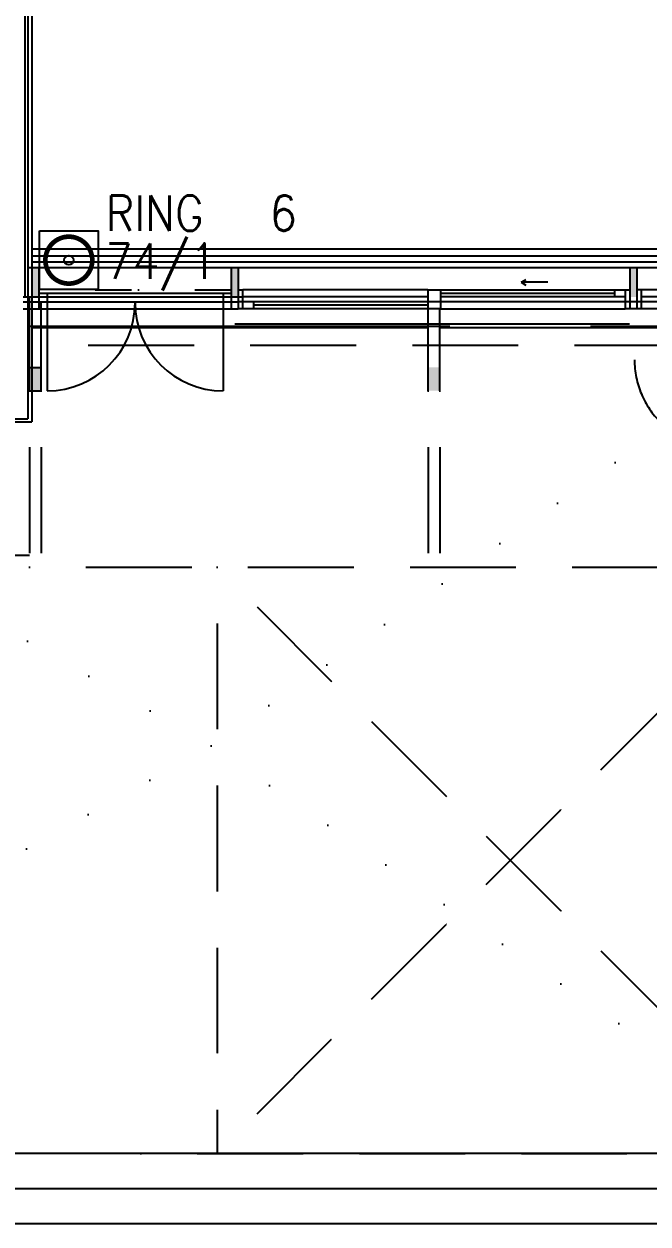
# Model space of a CAD drawing. Extents: x -1029 to 10077, y -1395 to 3524.
# Drawn here: x 1113 to 1645, y -1395 to -372 of the extents above; entities that cross this region are included whole.
import ezdxf
from ezdxf.enums import TextEntityAlignment as Align

# ---------------------------------------------------------------- set-up
doc = ezdxf.new("R2010")
doc.units = 0
doc.header["$LTSCALE"] = 60
doc.header["$MEASUREMENT"] = 0
for name, pattern in [('A01$0$D1_Achse', [2.3, 0, -0.8, 1.5, 0]), ('A01$0$D1_Punkt 1mm', [1, 0, -1]), ('A01$0$D1_Strich 6_2mm Terrain', [8, 6, -2])]:
    doc.linetypes.add(name, pattern=pattern)
doc.layers.get('0').update_dxf_attribs({"linetype": 'CONTINUOUS'})
for name, color, linetype in [('A01$0$D1_01 Aussenwände', 7, 'CONTINUOUS'), ('A01$0$D1_01 Fassadenelemente', 7, 'CONTINUOUS'), ('A01$0$D1_09 Schraffuren', 7, 'CONTINUOUS'), ('A01$0$D1_10 Gelände', 7, 'CONTINUOUS'), ('SECO-BRAND', 240, 'CONTINUOUS'), ('SECO-BRAND_LOOP', 81, 'CONTINUOUS')]:
    doc.layers.add(name, color=color, linetype=linetype)
doc.styles.add('ROMANS', font='romans.shx', dxfattribs={"width": 0.9})

# ---------------------------------------------------------------- blocks, each defined once
blk = doc.blocks.new('SecoS-dkm')
blk.add_lwpolyline([(-0.25, 0.25), (0.25, 0.25), (0.25, -0.25), (-0.25, -0.25)], close=True)
at = {"const_width": 0.4}
for points in [[(-0.02, 0, -1), (0.02, 0, 0.956007)], [(-0.02, 0, 1), (0.02, 0, -0.956007)]]:
    blk.add_lwpolyline(points, format="xyb", dxfattribs=at)
blk.add_circle((0, 0), 0.04)
at = {"style": 'ROMANS', "width": 0.9, "flags": 1}
for tag, p in [('PRODUKT_1', (-0.344, -0.147)), ('PRODUKT_2', (-0.344, -0.597)), ('TECHNIK', (-0.344, -1.049)), ('SECOPOS', (-0.344, -1.511))]:
    blk.add_attdef(tag, text='', height=0.3, dxfattribs=at).set_placement(p, align=Align.RIGHT)
at = {"color": 81, "style": 'ROMANS', "width": 0.9}
for tag, p in [('MELDERNUMMER', (0.33, -0.131)), ('LINE_1', (0.33, -0.579)), ('LINE_2', (0.33, -1.031)), ('ZUSATZTEXT', (0.33, -1.476))]:
    blk.add_attdef(tag, p, '', height=0.3, dxfattribs=at)
at = {"layer": 'SECO-BRAND_LOOP', "color": 7, "style": 'ROMANS', "width": 0.8, "flags": 8}
blk.add_attdef('RING', (0.33, 0.317), '', height=0.3, dxfattribs=at)
at = {"layer": 'SECO-BRAND_LOOP', "color": 7, "style": 'ROMANS', "width": 0.8}
blk.add_attdef('RINGNUMMER', (1.294, 0.317), '', height=0.3, dxfattribs=at)

msp = doc.modelspace()

# ---------------------------------------------------------------- hatches: boundary and pattern name
at = {"layer": 'A01$0$D1_09 Schraffuren'}
for points in [[(1119.5, -580), (1119.5, -605), (1125.5, -605), (1125.5, -580)], [(1290, -580), (1290, -605), (1296, -605), (1296, -580)], [(1629.5, -605), (1635.5, -605), (1635.5, -580), (1629.5, -580)], [(1117.5, -665), (1117.5, -685), (1127.5, -685), (1127.5, -665)], [(1457.5, -665), (1457.5, -685), (1467.5, -685), (1467.5, -665)]]:
    msp.add_hatch(color=252, dxfattribs=at).paths.add_polyline_path(points, flags=0)

# ---------------------------------------------------------------- linework, layer by layer
at = {"layer": 'A01$0$D1_01 Aussenwände', "color": 252, "linetype": 'Continuous'}
for p, q in [((1536.7, -592.5), (1540.9, -590)), ((1536.7, -592.5), (1540.9, -595)), ((1559.5, -592.5), (1536.7, -592.5))]:
    msp.add_line(p, q, dxfattribs=at)
at = {"layer": 'A01$0$D1_01 Fassadenelemente', "color": 252, "linetype": 'Continuous'}
for p, q in [((1113.5, 0), (1113.5, -605)), ((1116, 0), (1116, -605)), ((1119.5, 0), (1119.5, -711.5)), ((1119.5, -564), (4350, -564)), ((1119.5, -570), (4350, -570)), ((1119.5, -575), (4350, -575)), ((1119.5, -580), (4350, -580)), ((1119.5, -580), (4350, -580)), ((1119.5, -580), (1119.5, -610)), ((1125.5, -580), (1125.5, -615)), ((1289.5, -580), (1289.5, -615)), ((1290, -580), (1295, -580)), ((1295.5, -580), (1295.5, -615)), ((1629.5, -580), (1629.5, -615)), ((1635.5, -580), (1635.5, -615)), ((1289.5, -602), (1125.5, -602)), ((1132.5, -602), (1132.5, -685)), ((1282.5, -602), (1282.5, -685)), ((1295.5, -599), (1299.5, -599)), ((1299.5, -615), (1299.5, -599)), ((1457.1, -599), (1299.5, -599)), ((1457.1, -599), (1457.1, -615)), ((1457.1, -599), (1629.5, -599)), ((1467.9, -599), (1467.9, -615)), ((1616.5, -602), (1467.9, -602)), ((1616.5, -599), (1616.5, -605)), ((1625.5, -599), (1625.5, -615)), ((1639.5, -599), (1635.5, -599)), ((1639.5, -615), (1639.5, -599)), ((1797.1, -599), (1639.5, -599)), ((1112, -605), (1299.5, -605)), ((1112, -609), (1295.5, -609)), ((1116, -605), (1116, -709)), ((1117.5, -685), (1117.5, -605)), ((1127.5, -685), (1127.5, -610)), ((1467.9, -609), (1295.5, -609)), ((1457.1, -605), (1299.5, -605)), ((1308.5, -609), (1308.5, -615)), ((1457.1, -612), (1308.5, -612)), ((1625.5, -605), (1467.9, -605)), ((1625.5, -609), (1467.9, -609)), ((1807.9, -609), (1625.5, -609)), ((1797.1, -605), (1639.5, -605)), ((1112, -615), (1295.5, -615)), ((1467.9, -615), (1295.5, -615)), ((1457.5, -685), (1457.5, -615)), ((1467.5, -685), (1467.5, -615)), ((1467.9, -615), (1625.5, -615)), ((1807.9, -615), (1625.5, -615)), ((1637.5, -615), (1625.5, -615)), ((1119.5, -631), (1457.5, -631)), ((1292.5, -627.9), (1629.1, -627.9)), ((1467.7, -631), (1797.7, -631)), ((1117.5, -665), (1127.5, -665)), ((1117.5, -685), (1127.5, -685)), ((972.5, -711.5), (1119.5, -711.5)), ((975, -709), (1116, -709)), ((2797.5, -1335.2), (648, -1335.2)), ((2827.5, -1365.2), (605.5, -1365.2)), ((2857.5, -1395.2), (575.5, -1395.2))]:
    msp.add_line(p, q, dxfattribs=at)
at = {"layer": 'A01$0$D1_01 Fassadenelemente', "color": 252, "linetype": 'A01$0$D1_Achse'}
for p, q in [((1119.5, -630), (615, -630)), ((1119.5, -646), (615, -646))]:
    msp.add_line(p, q, dxfattribs=at)
at = {"layer": 'A01$0$D1_01 Fassadenelemente', "color": 252, "linetype": 'Continuous'}
for centre, start, end in [((1132.5, -610), 270, 0), ((1282.5, -610), 180, 270)]:
    msp.add_arc(centre, 75, start, end, dxfattribs=at)
at = {"layer": 'A01$0$D1_10 Gelände', "color": 252, "linetype": 'A01$0$D1_Achse'}
for p, q in [((1119.5, -15), (1119.5, -600)), ((1125.5, -599), (1204.5, -599)), ((1210.5, -599), (1289.5, -599)), ((1119.5, -646), (4373, -646)), ((1117.5, -685), (1117.5, -835.2)), ((1127.5, -685), (1127.5, -835.2)), ((1457.5, -685), (1457.5, -835.2)), ((1467.5, -685), (1467.5, -835.2)), ((605.5, -825.2), (1117.5, -825.2)), ((1117.5, -835.2), (4465, -835.2)), ((1277.5, -835.2), (1777.5, -1335.2)), ((1277.5, -1335.2), (1777.5, -835.2)), ((1277.5, -835.2), (1277.5, -1335.2)), ((1212.5, -1335.2), (1712.5, -1335.2))]:
    msp.add_line(p, q, dxfattribs=at)
at = {"layer": 'A01$0$D1_10 Gelände', "color": 252, "linetype": 'A01$0$D1_Strich 6_2mm Terrain'}
for p, q in [((1116, -580), (4349.5, -580)), ((1116, -630), (4373, -630))]:
    msp.add_line(p, q, dxfattribs=at)
at = {"layer": 'A01$0$D1_10 Gelände', "color": 252, "linetype": 'A01$0$D1_Punkt 1mm'}
for q in [(648, -632), (1782.8, -630), (648, -1335.2), (1782.8, -1335.2)]:
    msp.add_line((1272.5, -987.6), q, dxfattribs=at)
at = {"layer": 'A01$0$D1_10 Gelände', "color": 252, "linetype": 'A01$0$D1_Strich 6_2mm Terrain'}
msp.add_arc((1708.5, -658.5), 75, 180, 270, dxfattribs=at)

# ---------------------------------------------------------------- block references
at = {"layer": 'SECO-BRAND'}
ref = msp.add_blockref('SecoS-dkm', (1151, -573.6, 150), dxfattribs=dict(at, xscale=100, yscale=100, zscale=100))
ref.add_attrib('MELDERNUMMER', '74/1', (1182.2, -589.4, -14850), dxfattribs={"layer": '0', "color": 81, "height": 30, "style": 'ROMANS', "width": 0.9})
ref.add_attrib('RINGNUMMER', '6', (1322.3, -548.6, -14850), dxfattribs={"layer": 'SECO-BRAND_LOOP', "color": 7, "height": 30, "style": 'ROMANS', "width": 0.9})
ref.add_attrib('RING', 'RING', (1182.6, -548.6, -14850), dxfattribs={"layer": 'SECO-BRAND_LOOP', "color": 7, "height": 30, "style": 'ROMANS', "width": 0.9, "flags": 8})

doc.saveas('drawing.dxf')
